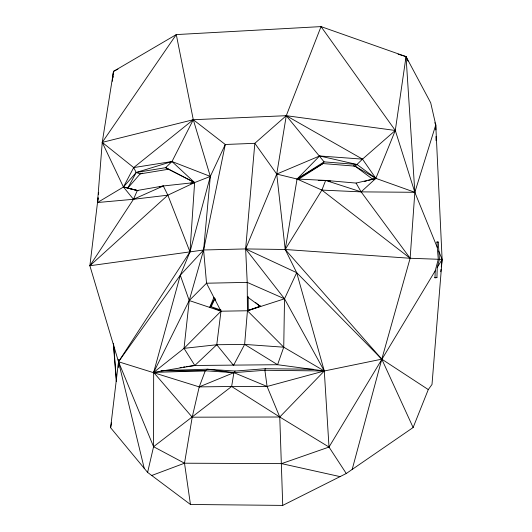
<?xml version="1.0" encoding="UTF-8"?>
<svg xmlns="http://www.w3.org/2000/svg" width="532" height="532" viewBox="0 0 532 532"><rect width="100%" height="100%" fill="white"/><g stroke="black" fill="none" stroke-linecap="round" stroke-linejoin="round"><path stroke-width="0.8" d="M147.603 472.396L153.575 446.707L153.662 372.407L180.295 275.217L189.971 251.882L210.326 176.411L225.275 144.485L254.828 143.314L286.269 115.69L321.042 26.6L406.042 56.598L430.701 102.796L435.768 124.914L442.119 259.41L432.004 384.476L428.28 389.577L413.125 427.522L346.266 473.507L282.731 505.4L190.449 504.476L147.603 472.396L110.609 427.715L118.51 361.76L118.224 359.299M186.606 366.628L194.818 365.477L277.578 364.713L283.742 347.197L284.52 298.791L296.69 272.677L285.219 249.501L276.74 174.064L286.269 115.69L395.296 130.466L414.84 192.298L437.277 247.493L438.295 259.27L435.209 270.835L434.983 277.85L436.925 277.604L437.251 267.456L439.425 259.317L438.242 242.067L436.991 242.053L437.277 247.493M118.284 367.512L118.383 365.045M118.45 363.403L118.51 361.76L89.881 265.754L98.107 197.578M144.258 468.479L118.51 361.76L189.971 251.882L194.619 182.569L171.989 161.529L133.698 167.58L102.237 142.376L113.502 71.374L176.278 34.587L321.042 26.6L395.296 130.466L375.851 178.366L361.128 191.872L321.88 190.097L297.075 179.025L276.74 174.064L254.828 143.314L245.638 248.929L247.214 282.379L247.44 310.761L244.634 344.404L233.528 365.404L216.757 344.736L220.986 311.2L206.529 283.217L203.616 249.987L210.326 176.411L193.289 119.713L176.278 34.587L102.237 142.376L97.502 202.526L133.485 199.281L167.846 195.171L194.619 182.569L210.326 176.411L171.989 161.529L136.205 172.494L123.444 187.018L97.502 202.526L98.121 198.416M398.089 54.171L406.042 56.598L414.84 192.298L410.132 258.266L381.796 359.16L352.164 469.53M112.93 77.891L113.07 76.262M113.216 74.633L113.502 71.374L117.938 69.133M428.28 389.577L381.796 359.16L324.294 370.984L283.742 347.197L244.634 344.404L216.757 344.736L194.818 365.477L184.025 348.354L189.226 300.533L203.616 249.987L225.275 144.485L193.289 119.713L102.237 142.376L123.444 187.018L133.485 199.281L89.881 265.754L203.616 249.987L245.638 248.929L285.219 249.501L410.132 258.266L438.295 259.27M440.749 271.779L441.021 269.305M441.294 266.831L442.119 259.41L438.707 251.018M98.506 194.28L98.713 192.631M112.292 81.27L112.498 79.62M112.698 77.971L113.502 71.374M203.616 249.987L180.295 275.217L118.51 361.76L153.575 446.707L231.633 386.491L233.907 372.653L235.104 371.057L265.249 368.703L313.162 369.248M190.449 504.476L184.511 463.206L192.205 417.188L199.227 386.89L205.286 370.784L207.261 369.208L235.104 371.057M413.125 427.522L381.796 359.16L285.219 249.501L297.075 179.025L319.612 155.976L362.492 159.128L395.296 130.466L406.042 56.598L408.024 61.133M110.609 427.715L111.507 422.867M265.249 368.703L264.883 370.272L267.091 386.465L279.766 417.008L282.731 505.4M414.84 192.298L375.851 178.366L356.979 164.488L324.081 161.861L297.075 179.025L325.664 180.421L361.128 191.872L414.84 192.298L435.768 124.914L434.817 122.699M285.219 249.501L321.88 190.097L325.664 180.421L356.088 183.081L375.851 178.366L362.492 159.128L286.269 115.69L193.289 119.713L133.698 167.58L123.444 187.018L138.074 190.762M346.266 473.507L329.009 447.06L324.294 370.984L284.52 298.791L245.638 248.929L276.74 174.064L319.612 155.976L356.979 164.488L362.492 159.128M214.948 298.638L211.184 306.725L209.734 307.423L213.897 297.488L215.726 300.248M435.209 270.835L329.009 447.06L279.766 417.008L192.205 417.188L153.662 372.407L189.226 300.533L206.529 283.217L247.214 282.379L284.52 298.791L247.44 310.761L220.986 311.2L189.226 300.533L180.295 275.217M193.289 119.713L171.989 161.529L165.612 167.686L136.205 172.494L127.74 188.122L137.336 190.463L163.311 185.974L194.619 182.569L165.612 167.686L194.619 182.569L190.609 183.227M128.505 186.652L127.74 188.122L140.162 173.891L142.543 173.153M209.734 307.423L214.848 298.538M437.251 267.456L442.119 259.41L439.425 259.317M245.638 248.929L296.69 272.677L324.294 370.984L279.766 417.008L231.633 386.491L199.227 386.89L118.51 361.76M231.633 386.491L267.091 386.465L324.294 370.984L264.883 370.272L233.907 372.653L205.286 370.784L153.662 372.407L184.025 348.354L220.986 311.2L211.184 306.725L221.046 310.09M89.881 265.754L167.846 195.171L163.311 185.974L159.374 186.978M297.075 179.025L323.03 163.557L355.037 166.15L356.979 164.488M283.742 347.197L247.44 310.761L260.74 306.106M298.153 179.51L323.03 163.557L324.081 161.861L286.269 115.69M374.641 179.058L375.851 178.366L355.037 166.15L353.421 165.771M163.311 185.974L133.485 199.281L137.336 190.463L123.444 187.018M199.227 386.89L233.907 372.653L267.091 386.465M151.746 475.482L184.511 463.206L281.568 463.625L340.054 476.612M247.44 310.761L260.733 306.126M281.568 463.625L329.009 447.06M364.234 181.612L366.555 180.96M368.104 180.528L375.851 178.366M153.662 372.407L194.818 365.477M168.804 169.196L140.162 173.891L136.205 172.494L133.698 167.58M180.035 367.552L181.678 367.319M183.321 367.087L184.963 366.861M184.025 348.354L216.757 344.736M161.156 370.651L207.261 369.208L233.907 372.653M436.692 242.107L438.242 242.067M434.651 277.657L436.925 277.604M161.13 370.777L205.286 370.784M318.236 180.415L325.664 180.421L330.552 181.106M324.294 370.984L277.578 364.713L244.634 344.404M153.575 446.707L184.511 463.206M355.037 166.15L373.424 179.743M321.88 190.097L410.132 258.266L361.128 191.872L356.088 183.081M255.56 302.555L260.5 306.545L247.327 296.863L248.151 296.563L248.291 310.176M296.69 272.677L381.796 359.16M167.846 195.171L189.971 251.882M113.516 343.359L116.555 381.424M113.349 343.433L116.309 381.53M116.455 379.888L116.515 381.544M435.768 124.914L435.861 129.894M435.981 136.531L436.06 140.681"/></g></svg>
